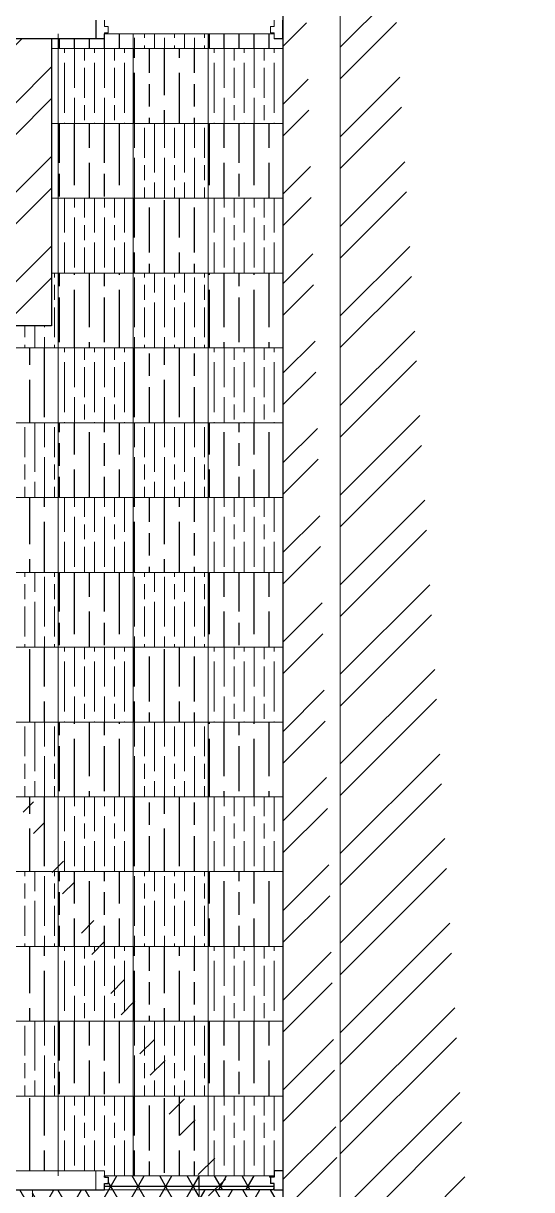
# Model space of a CAD drawing. Header units: millimetres. Extents: x 86441 to 190201, y 16532 to 98188.
# Drawn here: x 174394 to 176431, y 88460 to 93136 of the extents above; entities that cross this region are included whole.
import ezdxf

# ---------------------------------------------------------------- set-up
doc = ezdxf.new("R2010")
doc.units = ezdxf.units.MM
doc.header["$LTSCALE"] = 0.1
doc.layers.add('COLUMN', color=1, linetype='Continuous', lineweight=0)
pattern_1 = [(90, (64319.13, 59517.1), (120, -7e-15), [200, -40]), (90, (64359.13, 59477.1), (120, -7e-15), [120, -30, 60, -30]), (90, (64399.13, 59417.1), (120, -7e-15), [200, -40])]
pattern_2 = [(90, (64319.13, 59517.1), (180, -1e-14), [300, -60]), (90, (64379.13, 59457.1), (180, -1e-14), [180, -45, 90, -45]), (90, (64439.13, 59367.1), (180, -1e-14), [300, -60])]
pattern_3 = [(0, (64319.13, 59517.1), (0, 95.25), []), (60, (64319.13, 59517.1), (-82.48892, 47.625), []), (120, (64319.13, 59517.1), (-82.48892, -47.625), [])]

msp = doc.modelspace()

# ---------------------------------------------------------------- hatches: boundary and pattern name
at = {"true_color": 0xffffff, "transparency": 33554610}
h = msp.add_hatch(dxfattribs=at)
h.set_pattern_fill('GOST_WOOD', scale=30)
h.set_pattern_definition(pattern_2)
h.paths.add_polyline_path([(174834, 93093.4), (174719, 93093.4), (174719, 93073.4), (174684, 93073.4), (174534, 93073.4), (174534, 93034.7), (174834, 93034.7)])
at = {"lineweight": 0, "true_color": 0x636466, "transparency": 33554687}
h = msp.add_hatch(dxfattribs=at)
h.set_pattern_fill('GOST_WOOD', color=251, scale=20)
h.set_pattern_definition(pattern_1)
h.paths.add_polyline_path([(175134, 93093.4), (174834, 93093.4), (174834, 93034.7), (175134, 93034.7)])
at = {"true_color": 0xffffff, "transparency": 33554610}
h = msp.add_hatch(dxfattribs=at)
h.set_pattern_fill('GOST_WOOD', scale=30)
h.set_pattern_definition(pattern_2)
h.paths.add_polyline_path([(175399, 93093.4), (175134, 93093.4), (175134, 93034.7), (175434, 93034.7), (175434, 93073.4), (175399, 93073.4)])
at = {"lineweight": 0, "true_color": 0x636466, "transparency": 33554687}
h = msp.add_hatch(dxfattribs=at)
h.set_pattern_fill('GOST_WOOD', color=251, scale=20)
h.set_pattern_definition(pattern_1)
h.paths.add_polyline_path([(174834, 93034.7), (174534, 93034.7), (174534, 92734.7), (174834, 92734.7)])
at = {"true_color": 0xffffff, "transparency": 33554610}
h = msp.add_hatch(dxfattribs=at)
h.set_pattern_fill('GOST_WOOD', scale=30)
h.set_pattern_definition(pattern_2)
h.paths.add_polyline_path([(175134, 93034.7), (174834, 93034.7), (174834, 92734.7), (175134, 92734.7)])
at = {"lineweight": 0, "true_color": 0x636466, "transparency": 33554687}
h = msp.add_hatch(dxfattribs=at)
h.set_pattern_fill('GOST_WOOD', color=251, scale=20)
h.set_pattern_definition(pattern_1)
h.paths.add_polyline_path([(175434, 93034.7), (175134, 93034.7), (175134, 92734.7), (175434, 92734.7)])
at = {"true_color": 0xffffff, "transparency": 33554610}
h = msp.add_hatch(dxfattribs=at)
h.set_pattern_fill('GOST_WOOD', scale=30)
h.set_pattern_definition(pattern_2)
h.paths.add_polyline_path([(174834, 92734.7), (174534, 92734.7), (174534, 92434.7), (174834, 92434.7)])
at = {"lineweight": 0, "true_color": 0x636466, "transparency": 33554687}
h = msp.add_hatch(dxfattribs=at)
h.set_pattern_fill('GOST_WOOD', color=251, scale=20)
h.set_pattern_definition(pattern_1)
h.paths.add_polyline_path([(175134, 92734.7), (174834, 92734.7), (174834, 92434.7), (175134, 92434.7)])
at = {"true_color": 0xffffff, "transparency": 33554610}
h = msp.add_hatch(dxfattribs=at)
h.set_pattern_fill('GOST_WOOD', scale=30)
h.set_pattern_definition(pattern_2)
h.paths.add_polyline_path([(175434, 92734.7), (175134, 92734.7), (175134, 92434.7), (175434, 92434.7)])
at = {"lineweight": 0, "true_color": 0x636466, "transparency": 33554687}
h = msp.add_hatch(dxfattribs=at)
h.set_pattern_fill('GOST_WOOD', color=251, scale=20)
h.set_pattern_definition(pattern_1)
h.paths.add_polyline_path([(174834, 92434.7), (174534, 92434.7), (174534, 92134.7), (174834, 92134.7)])
at = {"true_color": 0xffffff, "transparency": 33554610}
h = msp.add_hatch(dxfattribs=at)
h.set_pattern_fill('GOST_WOOD', scale=30)
h.set_pattern_definition(pattern_2)
h.paths.add_polyline_path([(175134, 92434.7), (174834, 92434.7), (174834, 92134.7), (175134, 92134.7)])
at = {"lineweight": 0, "true_color": 0x636466, "transparency": 33554687}
h = msp.add_hatch(dxfattribs=at)
h.set_pattern_fill('GOST_WOOD', color=251, scale=20)
h.set_pattern_definition(pattern_1)
h.paths.add_polyline_path([(175434, 92434.7), (175134, 92434.7), (175134, 92134.7), (175434, 92134.7)])
h = msp.add_hatch(dxfattribs=at)
h.set_pattern_fill('GOST_WOOD', color=251, scale=20)
h.set_pattern_definition(pattern_1)
h.paths.add_polyline_path([(174534, 92134.7), (174507, 92134.7), (174507, 91923.4), (174357, 91923.4), (174307, 91923.4), (174307, 91973.4), (174272, 91973.4), (174272, 92023.4), (174307, 92023.4), (174307, 92033.4), (174234, 92033.4), (174234, 91834.7), (174534, 91834.7)])
at = {"true_color": 0xffffff, "transparency": 33554610}
h = msp.add_hatch(dxfattribs=at)
h.set_pattern_fill('GOST_WOOD', scale=30)
h.set_pattern_definition(pattern_2)
h.paths.add_polyline_path([(174834, 92134.7), (174534, 92134.7), (174534, 91834.7), (174834, 91834.7)])
at = {"lineweight": 0, "true_color": 0x636466, "transparency": 33554687}
h = msp.add_hatch(dxfattribs=at)
h.set_pattern_fill('GOST_WOOD', color=251, scale=20)
h.set_pattern_definition(pattern_1)
h.paths.add_polyline_path([(175134, 92134.7), (174834, 92134.7), (174834, 91834.7), (175134, 91834.7)])
at = {"true_color": 0xffffff, "transparency": 33554610}
h = msp.add_hatch(dxfattribs=at)
h.set_pattern_fill('GOST_WOOD', scale=30)
h.set_pattern_definition(pattern_2)
h.paths.add_polyline_path([(175434, 92134.7), (175134, 92134.7), (175134, 91834.7), (175434, 91834.7)])
h = msp.add_hatch(dxfattribs=at)
h.set_pattern_fill('GOST_WOOD', scale=30)
h.set_pattern_definition(pattern_2)
h.paths.add_polyline_path([(174534, 91834.7), (174234, 91834.7), (174234, 91534.7), (174534, 91534.7)])
at = {"lineweight": 0, "true_color": 0x636466, "transparency": 33554687}
h = msp.add_hatch(dxfattribs=at)
h.set_pattern_fill('GOST_WOOD', color=251, scale=20)
h.set_pattern_definition(pattern_1)
h.paths.add_polyline_path([(174834, 91834.7), (174534, 91834.7), (174534, 91534.7), (174834, 91534.7)])
at = {"true_color": 0xffffff, "transparency": 33554610}
h = msp.add_hatch(dxfattribs=at)
h.set_pattern_fill('GOST_WOOD', scale=30)
h.set_pattern_definition(pattern_2)
h.paths.add_polyline_path([(175134, 91834.7), (174834, 91834.7), (174834, 91534.7), (175134, 91534.7)])
at = {"lineweight": 0, "true_color": 0x636466, "transparency": 33554687}
h = msp.add_hatch(dxfattribs=at)
h.set_pattern_fill('GOST_WOOD', color=251, scale=20)
h.set_pattern_definition(pattern_1)
h.paths.add_polyline_path([(175434, 91834.7), (175134, 91834.7), (175134, 91534.7), (175434, 91534.7)])
h = msp.add_hatch(dxfattribs=at)
h.set_pattern_fill('GOST_WOOD', color=251, scale=20)
h.set_pattern_definition(pattern_1)
h.paths.add_polyline_path([(174534, 91534.7), (174234, 91534.7), (174234, 91234.7), (174534, 91234.7)])
at = {"true_color": 0xffffff, "transparency": 33554610}
h = msp.add_hatch(dxfattribs=at)
h.set_pattern_fill('GOST_WOOD', scale=30)
h.set_pattern_definition(pattern_2)
h.paths.add_polyline_path([(174834, 91534.7), (174534, 91534.7), (174534, 91234.7), (174834, 91234.7)])
at = {"lineweight": 0, "true_color": 0x636466, "transparency": 33554687}
h = msp.add_hatch(dxfattribs=at)
h.set_pattern_fill('GOST_WOOD', color=251, scale=20)
h.set_pattern_definition(pattern_1)
h.paths.add_polyline_path([(175134, 91534.7), (174834, 91534.7), (174834, 91234.7), (175134, 91234.7)])
at = {"true_color": 0xffffff, "transparency": 33554610}
h = msp.add_hatch(dxfattribs=at)
h.set_pattern_fill('GOST_WOOD', scale=30)
h.set_pattern_definition(pattern_2)
h.paths.add_polyline_path([(175434, 91534.7), (175134, 91534.7), (175134, 91234.7), (175434, 91234.7)])
h = msp.add_hatch(dxfattribs=at)
h.set_pattern_fill('GOST_WOOD', scale=30)
h.set_pattern_definition(pattern_2)
h.paths.add_polyline_path([(174534, 91234.7), (174234, 91234.7), (174234, 90934.7), (174534, 90934.7)])
at = {"lineweight": 0, "true_color": 0x636466, "transparency": 33554687}
h = msp.add_hatch(dxfattribs=at)
h.set_pattern_fill('GOST_WOOD', color=251, scale=20)
h.set_pattern_definition(pattern_1)
h.paths.add_polyline_path([(174834, 91234.7), (174534, 91234.7), (174534, 90934.7), (174834, 90934.7)])
at = {"true_color": 0xffffff, "transparency": 33554610}
h = msp.add_hatch(dxfattribs=at)
h.set_pattern_fill('GOST_WOOD', scale=30)
h.set_pattern_definition(pattern_2)
h.paths.add_polyline_path([(175134, 91234.7), (174834, 91234.7), (174834, 90934.7), (175134, 90934.7)])
at = {"lineweight": 0, "true_color": 0x636466, "transparency": 33554687}
h = msp.add_hatch(dxfattribs=at)
h.set_pattern_fill('GOST_WOOD', color=251, scale=20)
h.set_pattern_definition(pattern_1)
h.paths.add_polyline_path([(175434, 91234.7), (175134, 91234.7), (175134, 90934.7), (175434, 90934.7)])
h = msp.add_hatch(dxfattribs=at)
h.set_pattern_fill('GOST_WOOD', color=251, scale=20)
h.set_pattern_definition(pattern_1)
h.paths.add_polyline_path([(174534, 90934.7), (174234, 90934.7), (174234, 90634.7), (174534, 90634.7)])
at = {"true_color": 0xffffff, "transparency": 33554610}
h = msp.add_hatch(dxfattribs=at)
h.set_pattern_fill('GOST_WOOD', scale=30)
h.set_pattern_definition(pattern_2)
h.paths.add_polyline_path([(174834, 90934.7), (174534, 90934.7), (174534, 90634.7), (174834, 90634.7)])
at = {"lineweight": 0, "true_color": 0x636466, "transparency": 33554687}
h = msp.add_hatch(dxfattribs=at)
h.set_pattern_fill('GOST_WOOD', color=251, scale=20)
h.set_pattern_definition(pattern_1)
h.paths.add_polyline_path([(175134, 90934.7), (174834, 90934.7), (174834, 90634.7), (175134, 90634.7)])
at = {"true_color": 0xffffff, "transparency": 33554610}
h = msp.add_hatch(dxfattribs=at)
h.set_pattern_fill('GOST_WOOD', scale=30)
h.set_pattern_definition(pattern_2)
h.paths.add_polyline_path([(175434, 90934.7), (175134, 90934.7), (175134, 90634.7), (175434, 90634.7)])
h = msp.add_hatch(dxfattribs=at)
h.set_pattern_fill('GOST_WOOD', scale=30)
h.set_pattern_definition(pattern_2)
h.paths.add_polyline_path([(174534, 90634.7), (174234, 90634.7), (174234, 90334.7), (174534, 90334.7)])
at = {"lineweight": 0, "true_color": 0x636466, "transparency": 33554687}
h = msp.add_hatch(dxfattribs=at)
h.set_pattern_fill('GOST_WOOD', color=251, scale=20)
h.set_pattern_definition(pattern_1)
h.paths.add_polyline_path([(174834, 90634.7), (174534, 90634.7), (174534, 90334.7), (174834, 90334.7)])
at = {"true_color": 0xffffff, "transparency": 33554610}
h = msp.add_hatch(dxfattribs=at)
h.set_pattern_fill('GOST_WOOD', scale=30)
h.set_pattern_definition(pattern_2)
h.paths.add_polyline_path([(175134, 90634.7), (174834, 90634.7), (174834, 90334.7), (175134, 90334.7)])
at = {"lineweight": 0, "true_color": 0x636466, "transparency": 33554687}
h = msp.add_hatch(dxfattribs=at)
h.set_pattern_fill('GOST_WOOD', color=251, scale=20)
h.set_pattern_definition(pattern_1)
h.paths.add_polyline_path([(175434, 90634.7), (175134, 90634.7), (175134, 90334.7), (175434, 90334.7)])
h = msp.add_hatch(dxfattribs=at)
h.set_pattern_fill('GOST_WOOD', color=251, scale=20)
h.set_pattern_definition(pattern_1)
h.paths.add_polyline_path([(174534, 90334.7), (174234, 90334.7), (174234, 90034.7), (174534, 90034.7)])
at = {"true_color": 0xffffff, "transparency": 33554610}
h = msp.add_hatch(dxfattribs=at)
h.set_pattern_fill('GOST_WOOD', scale=30)
h.set_pattern_definition(pattern_2)
h.paths.add_polyline_path([(174834, 90334.7), (174534, 90334.7), (174534, 90034.7), (174834, 90034.7)])
at = {"lineweight": 0, "true_color": 0x636466, "transparency": 33554687}
h = msp.add_hatch(dxfattribs=at)
h.set_pattern_fill('GOST_WOOD', color=251, scale=20)
h.set_pattern_definition(pattern_1)
h.paths.add_polyline_path([(175134, 90334.7), (174834, 90334.7), (174834, 90034.7), (175134, 90034.7)])
at = {"true_color": 0xffffff, "transparency": 33554610}
h = msp.add_hatch(dxfattribs=at)
h.set_pattern_fill('GOST_WOOD', scale=30)
h.set_pattern_definition(pattern_2)
h.paths.add_polyline_path([(175434, 90334.7), (175134, 90334.7), (175134, 90034.7), (175434, 90034.7)])
h = msp.add_hatch(dxfattribs=at)
h.set_pattern_fill('GOST_WOOD', scale=30)
h.set_pattern_definition(pattern_2)
h.paths.add_polyline_path([(174534, 90034.7), (174234, 90034.7), (174234, 89734.7), (174534, 89734.7)])
at = {"lineweight": 0, "true_color": 0x636466, "transparency": 33554687}
h = msp.add_hatch(dxfattribs=at)
h.set_pattern_fill('GOST_WOOD', color=251, scale=20)
h.set_pattern_definition(pattern_1)
h.paths.add_polyline_path([(174834, 90034.7), (174534, 90034.7), (174534, 89734.7), (174834, 89734.7)])
at = {"true_color": 0xffffff, "transparency": 33554610}
h = msp.add_hatch(dxfattribs=at)
h.set_pattern_fill('GOST_WOOD', scale=30)
h.set_pattern_definition(pattern_2)
h.paths.add_polyline_path([(175134, 90034.7), (174834, 90034.7), (174834, 89734.7), (175134, 89734.7)])
at = {"lineweight": 0, "true_color": 0x636466, "transparency": 33554687}
h = msp.add_hatch(dxfattribs=at)
h.set_pattern_fill('GOST_WOOD', color=251, scale=20)
h.set_pattern_definition(pattern_1)
h.paths.add_polyline_path([(175434, 90034.7), (175134, 90034.7), (175134, 89734.7), (175434, 89734.7)])
h = msp.add_hatch(dxfattribs=at)
h.set_pattern_fill('GOST_WOOD', color=251, scale=20)
h.set_pattern_definition(pattern_1)
h.paths.add_polyline_path([(174534, 89734.7), (174234, 89734.7), (174234, 89434.7), (174534, 89434.7)])
at = {"true_color": 0xffffff, "transparency": 33554610}
h = msp.add_hatch(dxfattribs=at)
h.set_pattern_fill('GOST_WOOD', scale=30)
h.set_pattern_definition(pattern_2)
h.paths.add_polyline_path([(174834, 89734.7), (174534, 89734.7), (174534, 89434.7), (174834, 89434.7)])
at = {"lineweight": 0, "true_color": 0x636466, "transparency": 33554687}
h = msp.add_hatch(dxfattribs=at)
h.set_pattern_fill('GOST_WOOD', color=251, scale=20)
h.set_pattern_definition(pattern_1)
h.paths.add_polyline_path([(175134, 89734.7), (174834, 89734.7), (174834, 89434.7), (175134, 89434.7)])
at = {"true_color": 0xffffff, "transparency": 33554610}
h = msp.add_hatch(dxfattribs=at)
h.set_pattern_fill('GOST_WOOD', scale=30)
h.set_pattern_definition(pattern_2)
h.paths.add_polyline_path([(175434, 89734.7), (175134, 89734.7), (175134, 89434.7), (175434, 89434.7)])
h = msp.add_hatch(dxfattribs=at)
h.set_pattern_fill('GOST_WOOD', scale=30)
h.set_pattern_definition(pattern_2)
h.paths.add_polyline_path([(174534, 89434.7), (174234, 89434.7), (174234, 89134.7), (174534, 89134.7)])
at = {"lineweight": 0, "true_color": 0x636466, "transparency": 33554687}
h = msp.add_hatch(dxfattribs=at)
h.set_pattern_fill('GOST_WOOD', color=251, scale=20)
h.set_pattern_definition(pattern_1)
h.paths.add_polyline_path([(174834, 89434.7), (174534, 89434.7), (174534, 89134.7), (174834, 89134.7)])
at = {"true_color": 0xffffff, "transparency": 33554610}
h = msp.add_hatch(dxfattribs=at)
h.set_pattern_fill('GOST_WOOD', scale=30)
h.set_pattern_definition(pattern_2)
h.paths.add_polyline_path([(175134, 89434.7), (174834, 89434.7), (174834, 89134.7), (175134, 89134.7)])
at = {"lineweight": 0, "true_color": 0x636466, "transparency": 33554687}
h = msp.add_hatch(dxfattribs=at)
h.set_pattern_fill('GOST_WOOD', color=251, scale=20)
h.set_pattern_definition(pattern_1)
h.paths.add_polyline_path([(175434, 89434.7), (175134, 89434.7), (175134, 89134.7), (175434, 89134.7)])
h = msp.add_hatch(dxfattribs=at)
h.set_pattern_fill('GOST_WOOD', color=251, scale=20)
h.set_pattern_definition(pattern_1)
h.paths.add_polyline_path([(174534, 89134.7), (174234, 89134.7), (174234, 88834.7), (174534, 88834.7)])
at = {"true_color": 0xffffff, "transparency": 33554610}
h = msp.add_hatch(dxfattribs=at)
h.set_pattern_fill('GOST_WOOD', scale=30)
h.set_pattern_definition(pattern_2)
h.paths.add_polyline_path([(174834, 89134.7), (174534, 89134.7), (174534, 88834.7), (174834, 88834.7)])
at = {"lineweight": 0, "true_color": 0x636466, "transparency": 33554687}
h = msp.add_hatch(dxfattribs=at)
h.set_pattern_fill('GOST_WOOD', color=251, scale=20)
h.set_pattern_definition(pattern_1)
h.paths.add_polyline_path([(175134, 89134.7), (174834, 89134.7), (174834, 88834.7), (175134, 88834.7)])
at = {"true_color": 0xffffff, "transparency": 33554610}
h = msp.add_hatch(dxfattribs=at)
h.set_pattern_fill('GOST_WOOD', scale=30)
h.set_pattern_definition(pattern_2)
h.paths.add_polyline_path([(175434, 89134.7), (175134, 89134.7), (175134, 88834.7), (175434, 88834.7)])
h = msp.add_hatch(dxfattribs=at)
h.set_pattern_fill('GOST_WOOD', scale=30)
h.set_pattern_definition(pattern_2)
h.paths.add_polyline_path([(174534, 88834.7), (174234, 88834.7), (174234, 88534.7), (174534, 88534.7)])
at = {"lineweight": 0, "true_color": 0x636466, "transparency": 33554687}
h = msp.add_hatch(dxfattribs=at)
h.set_pattern_fill('GOST_WOOD', color=251, scale=20)
h.set_pattern_definition(pattern_1)
h.paths.add_polyline_path([(174834, 88834.7), (174534, 88834.7), (174534, 88534.7), (174719, 88534.7), (174719, 88514.7), (174834, 88514.7)])
at = {"true_color": 0xffffff, "transparency": 33554610}
h = msp.add_hatch(dxfattribs=at)
h.set_pattern_fill('GOST_WOOD', scale=30)
h.set_pattern_definition(pattern_2)
h.paths.add_polyline_path([(175134, 88834.7), (174834, 88834.7), (174834, 88514.7), (175098, 88514.7), (175134, 88514.7)])
at = {"lineweight": 0, "true_color": 0x636466, "transparency": 33554687}
h = msp.add_hatch(dxfattribs=at)
h.set_pattern_fill('GOST_WOOD', color=251, scale=20)
h.set_pattern_definition(pattern_1)
h.paths.add_polyline_path([(175434, 88834.7), (175134, 88834.7), (175134, 88514.7), (175399, 88514.7), (175399, 88534.7), (175434, 88534.7)])
at = {"true_color": 0x004a5e, "transparency": 33554572}
h = msp.add_hatch(dxfattribs=at)
h.set_pattern_fill('NET3', color=138, scale=30)
h.set_pattern_definition(pattern_3)
h.paths.add_polyline_path([(175098, 88514.7), (174719, 88514.7), (174719, 88509.7), (174734, 88509.7), (174734, 88484.7), (174719, 88484.7), (174719, 88459.7), (175098, 88459.7)])
h = msp.add_hatch(dxfattribs=at)
h.set_pattern_fill('NET3', color=138, scale=30)
h.set_pattern_definition(pattern_3)
h.paths.add_polyline_path([(175384, 88509.7), (175399, 88509.7), (175399, 88514.7), (175098, 88514.7), (175098, 88460.5), (175399, 88460.3), (175399, 88484.7), (175384, 88484.7)])
h = msp.add_hatch(dxfattribs=at)
h.set_pattern_fill('NET3', color=138, scale=30)
h.set_pattern_definition([(0, (62118.26, 75446.75), (0, 95.25), []), (60, (62118.26, 75446.75), (-82.48892, 47.625), []), (120, (62118.26, 75446.75), (-82.48892, -47.625), [])])
h.paths.add_polyline_path([(174430.5, 88459.7), (173763.2, 88459.7), (173763.2, 88197.3), (174430.5, 88197.3)])
h = msp.add_hatch(dxfattribs=at)
h.set_pattern_fill('NET3', color=138, scale=30)
h.set_pattern_definition(pattern_3)
h.paths.add_polyline_path([(175097.8, 88459.7), (174430.5, 88459.7), (174430.5, 88197.3), (175097.8, 88197.3)])
h = msp.add_hatch(dxfattribs=at)
h.set_pattern_fill('NET3', color=138, scale=30)
h.set_pattern_definition([(0, (63452.88, 75446.75), (0, 95.25), []), (60, (63452.88, 75446.75), (-82.48892, 47.625), []), (120, (63452.88, 75446.75), (-82.48892, -47.625), [])])
h.paths.add_polyline_path([(175434, 88459.7), (175097.8, 88459.7), (175097.8, 88197.3), (175434, 88197.3)])
at = {"layer": 'COLUMN', "lineweight": 9, "true_color": 0x636466, "transparency": 33554687}
h = msp.add_hatch(dxfattribs=at)
h.set_pattern_fill('STEEL', color=251, scale=80)
h.set_pattern_definition([(45, (64319.13, 59517.1), (-179.6051, 179.6051), []), (45, (64319.13, 59644.1), (-179.6051, 179.6051), [])])
h.paths.add_polyline_path([(164595.2, 86583.6), (164255.7, 86583.6), (164255.7, 86433.6), (164595.2, 86433.6)])
h.paths.add_polyline_path([(174507, 93073.4), (174357, 93073.4), (174357, 91923.4), (174507, 91923.4)], flags=17)
h.paths.add_polyline_path([(173607, 92073.4), (172557, 92073.4), (172557, 91923.4), (173607, 91923.4)], flags=17)
h.paths.add_polyline_path([(165970.7, 88424.6), (163243.7, 88424.6), (163243.7, 88274.6), (165970.7, 88274.6)])
h.paths.add_polyline_path([(164255.7, 86216.6), (164255.7, 86477), (164105.7, 86477), (164105.7, 86216.6), (164105.7, 85282.6), (164255.7, 85282.6)])
h.paths.add_polyline_path([(165495.2, 86482.6), (165345.2, 86482.6), (165345.2, 85282.6), (165495.2, 85282.6), (165495.2, 85783.1)])
h.paths.add_polyline_path([(164105.7, 86374.6), (163655.7, 86374.6), (163655.7, 86224.6), (164105.7, 86224.6)])
h.paths.add_polyline_path([(164255.7, 87374.6), (164105.7, 87374.6), (164105.7, 86989.1), (164255.7, 86989.1)])
h.paths.add_polyline_path([(164105.7, 87374.6), (162455.7, 87374.6), (162455.7, 87224.6), (164105.7, 87224.6)])
h.paths.add_polyline_path([(162905.7, 87224.6), (162755.7, 87224.6), (162755.7, 86224.6), (162905.7, 86224.6), (162905.7, 86374.6)])
h.paths.add_polyline_path([(166737.7, 86583.6), (166584.7, 86583.6), (166245.2, 86583.6), (166245.2, 86433.6), (166584.7, 86433.6), (166737.7, 86433.6)], flags=17)
h.paths.add_polyline_path([(157391.7, 86216.6), (153621.7, 86216.6), (153621.7, 85986.6), (157391.7, 85986.6)])
h.paths.add_polyline_path([(161253.7, 86216.6), (160954.7, 86216.6), (160954.7, 85986.6), (161253.7, 85986.6)])
h.paths.add_polyline_path([(158065.7, 86216.6), (157693.7, 86216.6), (157693.7, 85986.6), (158065.7, 85986.6)])
h.paths.add_polyline_path([(166584.7, 85282.6), (166309.8, 85282.6), (166309.8, 85052.6), (166584.7, 85052.6)])
h.paths.add_polyline_path([(165770.1, 85282.6), (165070.3, 85282.6), (165070.3, 85052.6), (165770.1, 85052.6)])
h.paths.add_polyline_path([(164524.9, 85282.6), (161555.7, 85282.6), (161555.7, 85052.6), (164524.9, 85052.6)])
h.paths.add_polyline_path([(166200.7, 88274.6), (165970.7, 88274.6), (165970.7, 87558.6), (166737.7, 87558.6), (166737.7, 86285.6), (166967.7, 86285.6), (166967.7, 87788.6), (166200.7, 87788.6)])
h.paths.add_polyline_path([(166200.7, 91516.6), (165970.7, 91516.6), (165970.7, 91163.6), (166200.7, 91163.6)])
h.paths.add_polyline_path([(166200.7, 96693.6), (165970.7, 96693.6), (165206.7, 96693.6), (165206.7, 96463.6), (165970.7, 96463.6), (165970.7, 94405.6), (166200.7, 94405.6)])
h.paths.add_polyline_path([(162317.7, 96693.6), (161555.7, 96693.6), (161555.7, 96463.6), (162317.7, 96463.6)])
h.paths.add_polyline_path([(158065.7, 96693.6), (157693.7, 96693.6), (157693.7, 96463.6), (158065.7, 96463.6)])
h.paths.add_polyline_path([(161253.7, 96693.6), (160954.7, 96693.6), (160954.7, 96463.6), (161253.7, 96463.6)])
h.paths.add_polyline_path([(157391.7, 96693.6), (153621.7, 96693.6), (153621.7, 96463.6), (157391.7, 96463.6)])
edge = h.paths.add_edge_path()
edge.add_line((176201, 86543.7), (176431, 86543.7))
edge.add_line((176204.2, 87817), (176201, 86538.2))
edge.add_line((176431, 88048.7), (176431, 86543.7))
edge.add_line((175664, 88048.7), (176431, 88048.7))
edge.add_line((175434.1, 87818.7), (176204.2, 87817))
edge.add_line((175664, 96953.7), (175664, 88048.7))
edge.add_line((175434.1, 96723.7), (175434.1, 87818.7))
edge.add_line((171019, 96953.7), (175664, 96953.7))
edge.add_line((171019, 96723.7), (175434.1, 96723.7))
edge.add_line((171019, 96953.7), (171019, 96723.7))
h.paths.add_polyline_path([(176048, 85542.7), (176048, 85312.7), (171019, 85312.7), (171019, 85542.7)])

# ---------------------------------------------------------------- linework, layer by layer
at = {"color": 18, "lineweight": 0, "true_color": 0x000000, "transparency": 33554687}
for p, q in [((175664, 96953.7), (175664, 88048.7)), ((174719, 88514.7), (175399, 88514.7))]:
    msp.add_line(p, q, dxfattribs=at)
at = {"color": 18, "true_color": 0x000000, "transparency": 33554687}
msp.add_line((175434.1, 96723.7), (175434.1, 87818.7), dxfattribs=at)
at = {"transparency": 33554687}
for p, q in [((174684, 93148.4), (174684, 93073.4)), ((175434, 93073.4), (175434, 93148.4)), ((174507, 93073.4), (174507, 91923.4)), ((175434, 88534.7), (175434, 88459.7))]:
    msp.add_line(p, q, dxfattribs=at)
at = {"color": 25, "lineweight": 0, "transparency": 33554687}
for p, q in [((174684, 93073.4), (174684, 93148.4)), ((174719, 93148.4), (174719, 93123.4)), ((174719, 93123.4), (174734, 93123.4)), ((174734, 93098.4), (174734, 93123.4)), ((175399, 93123.4), (175384, 93123.4)), ((175384, 93098.4), (175384, 93123.4)), ((175399, 93148.4), (175399, 93123.4)), ((174684, 93073.4), (174719, 93073.4)), ((174719, 93073.4), (174719, 93098.4)), ((174719, 93098.4), (174734, 93098.4)), ((174719, 93093.4), (175399, 93093.4)), ((175399, 93098.4), (175384, 93098.4)), ((175399, 93073.4), (175399, 93098.4)), ((175434, 93073.4), (175399, 93073.4)), ((174684, 88534.7), (174684, 88459.7)), ((174684, 88534.7), (174719, 88534.7)), ((174719, 88534.7), (174719, 88534.7)), ((174719, 88534.7), (174719, 88509.7)), ((174719, 88514.7), (175399, 88514.7)), ((174719, 88509.7), (174734, 88509.7)), ((174734, 88484.7), (174719, 88484.7)), ((174719, 88484.7), (174719, 88459.7)), ((174734, 88509.7), (174734, 88484.7)), ((174719, 88459.7), (174684, 88459.7))]:
    msp.add_line(p, q, dxfattribs=at)
at = {"color": 25, "transparency": 33554687}
msp.add_line((174719, 93073.4), (172482, 93073.4), dxfattribs=at)
at = {"color": 251, "lineweight": 0, "true_color": 0x636466, "transparency": 33554687}
for p, q in [((174534, 93093.4), (174534, 88514.7)), ((174834, 93093.4), (174834, 88514.7)), ((175134, 93093.4), (175134, 88514.7)), ((175434, 93034.7), (174507, 93034.7)), ((175434, 92734.7), (174507, 92734.7)), ((175434, 92434.7), (174507, 92434.7)), ((175434, 92134.7), (174507, 92134.7)), ((175434, 91834.7), (172557, 91834.7)), ((175434, 91534.7), (172557, 91534.7)), ((175434, 91234.7), (172557, 91234.7)), ((175434, 90934.7), (172557, 90934.7)), ((175434, 90634.7), (172557, 90634.7)), ((175434, 90334.7), (172557, 90334.7)), ((175434, 90034.7), (172557, 90034.7)), ((175434, 89734.7), (172557, 89734.7)), ((175434, 89434.7), (172557, 89434.7)), ((175434, 89134.7), (172557, 89134.7)), ((175434, 88834.7), (172557, 88834.7))]:
    msp.add_line(p, q, dxfattribs=at)
at = {"color": 7, "true_color": 0xffffff, "transparency": 33554687}
for p, q in [((174719, 93073.4), (174719, 93073.4)), ((175434, 93073.4), (175399, 93073.4)), ((175399, 93073.4), (175399, 93073.4)), ((174507, 91923.4), (174357, 91923.4)), ((175399, 88534.7), (175399, 88534.7)), ((175399, 88534.7), (175399, 88509.7)), ((175434, 88534.7), (175399, 88534.7)), ((174719, 88509.7), (174734, 88509.7)), ((174719, 88459.7), (174719, 88484.7)), ((174719, 88484.7), (174734, 88484.7)), ((174734, 88509.7), (174734, 88484.7)), ((175098, 88460.3), (175098, 88514.7)), ((175399, 88509.7), (175384, 88509.7)), ((175384, 88509.7), (175384, 88484.7)), ((175399, 88484.7), (175384, 88484.7)), ((175399, 88459.7), (175399, 88484.7)), ((172482, 88459.7), (174684, 88459.7)), ((174684, 88459.7), (174719, 88459.7)), ((175399, 88459.7), (175434, 88459.7))]:
    msp.add_line(p, q, dxfattribs=at)
at = {"color": 25, "lineweight": 9, "transparency": 33554687}
for p, q in [((174719, 88534.7), (172482, 88534.7)), ((174684, 88459.7), (172482, 88459.7))]:
    msp.add_line(p, q, dxfattribs=at)
at = {"color": 18, "lineweight": 0, "true_color": 0x000000, "transparency": 33554687}
for points in [[(174507, 91923.4), (174507, 93073.4)], [(174719, 88514.7), (175098, 88514.7), (175098, 88459.7), (174719, 88459.7), (174719, 88484.7), (174734, 88484.7), (174734, 88509.7), (174719, 88509.7), (174719, 88514.7)], [(175098, 88514.7), (175399, 88514.7), (175399, 88509.7), (175384, 88509.7), (175384, 88484.7), (175399, 88484.7), (175399, 88460.3), (175098, 88460.5), (175098, 88514.7)]]:
    msp.add_lwpolyline(points, dxfattribs=at)
at = {"color": 7, "true_color": 0xffffff, "transparency": 33554687}
msp.add_lwpolyline([(174719, 88514.7), (174719, 88514.7), (174719, 88509.7), (174719, 88509.7)], close=True, dxfattribs=at)
at = {"color": 18, "lineweight": 0, "true_color": 0x000000, "transparency": 33554687}
for points in [[(173763.2, 88197.3), (174430.5, 88197.3), (174430.5, 88459.7), (173763.2, 88459.7)], [(174430.5, 88197.3), (175097.8, 88197.3), (175097.8, 88459.7), (174430.5, 88459.7)], [(175097.8, 88197.3), (175434, 88197.3), (175434, 88459.7), (175097.8, 88459.7)]]:
    msp.add_lwpolyline(points, close=True, dxfattribs=at)

doc.saveas('drawing.dxf')
